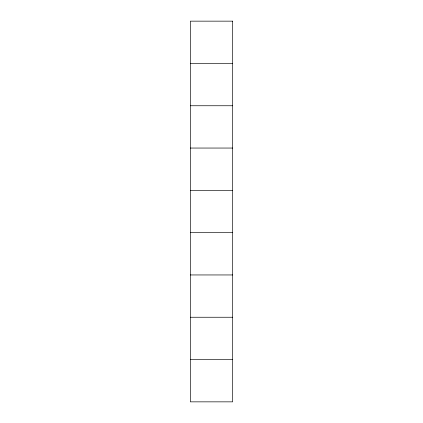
<?xml version="1.0" encoding="UTF-8"?>
<svg xmlns="http://www.w3.org/2000/svg" width="423" height="423" viewBox="0 0 423 423"><rect width="100%" height="100%" fill="white"/><g stroke="black" fill="none" stroke-linecap="round" stroke-linejoin="round"><path stroke-width="0.63" d="M190.35 63.45L232.65 63.45M190.35 105.75L232.65 105.75M190.35 148.05L232.65 148.05M190.35 190.35L232.65 190.35M190.35 232.65L232.65 232.65M190.35 274.95L232.65 274.95M190.35 317.25L232.65 317.25M190.35 359.55L232.65 359.55M232.65 21.15L190.35 21.15L190.35 401.85L232.65 401.85L232.65 21.15"/></g></svg>
